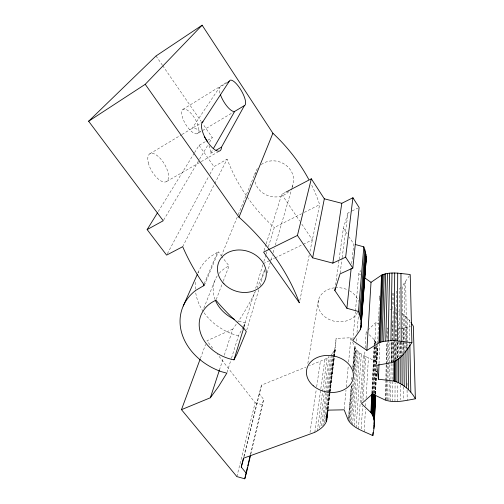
<?xml version="1.0" encoding="UTF-8"?>
<svg xmlns="http://www.w3.org/2000/svg" width="504" height="504" viewBox="0 0 504 504"><rect width="100%" height="100%" fill="white"/><g stroke="black" fill="none" stroke-linecap="round" stroke-linejoin="round"><path stroke-width="0.38" stroke-dasharray="2.52 1.89" d="M398.5 356.914L398.551 320.96M397.656 357.947L397.7 342.374M397.599 401.505L397.65 383.576M397.725 357.853L397.763 342.266M397.013 358.596L397.083 342.203M396.087 360.543L396.194 341.838M396.201 341.057L396.27 329.37M396.32 320.015L396.49 291.18L395.249 291.942M394.953 401.543L395.092 382.643M395.262 359.806L395.394 341.699M395.401 340.912L395.483 329.099L397.801 329.011M395.76 358.911L395.873 341.75M395.879 340.969L396.075 310.546L395.155 310.262M393.996 360.744L394.185 341.265M394.682 359.787L394.897 341.441M395.01 327.411L395.142 305.204M392.616 401.455L393.044 363.686M393.057 362.899L393.296 341.655M393.466 361.929L393.681 341.643M392.477 362.319L393.12 310.829M393.196 304.586L393.341 292.881L392.326 293.246M391.325 361.916L391.614 341.63M391.854 325.244L391.91 321.338M391.753 362.571L392.32 321.218M392.49 308.731L392.711 293.126M390.606 401.272L391.154 364.316M391.167 363.529L391.488 341.51M388.918 400.245L389.252 381.389M389.264 380.602L389.964 341.309M387.551 399.974L388.741 341.076M386.499 399.704L387.311 362.817M387.324 362.029L387.759 342.411M385.321 400.1L385.774 381.276M385.793 380.489L386.171 364.801M386.19 364.02L386.713 342.059M386.826 337.352L387.053 327.94L387.425 328.085L387.116 341.422M385.749 400.258L386.184 381.434M386.203 380.646L386.568 364.959M386.587 364.171L387.097 342.203M379.021 363.56L379.777 343.199M375.543 393.781L376.482 371.039M376.771 363.976L377.364 350.015L376.809 345.152M375.556 393.844L376.494 371.146M376.784 364.102L377.609 344.27M377.641 343.489L377.994 334.914M378.025 334.133L378.636 319.322M378.668 318.541L379.247 304.504M379.411 300.604L379.6 295.924L379.859 298.185M373.294 424.696L373.395 422.346M374.636 393.397L376.664 345.41M375.033 393.769L376.123 368.04M376.286 364.14L377.042 346.21M375.373 394.09L376.242 371.101M376.608 364.411L377.288 348.006M374.113 392.761L376.179 345.624M373.01 392.956L375.127 346.714M375.272 343.577L375.379 341.227L374.63 340.061L366.194 331.708L367.321 330.624M373.54 393.126L375.719 344.484M375.757 343.696L375.379 341.227M371.864 392.988L374.069 346.828M374.107 346.046L374.409 339.791M372.109 393.277L374.333 346.317M374.365 345.536L374.63 340.061M372.481 394.008L374.667 346.802M374.825 343.734L375.814 322.529L378.624 323.877M364.165 431.745L365.463 409.185M365.639 406.073L365.904 401.404M366.087 398.292L368.405 357.84M361.217 428.803L362.634 406.048M362.981 400.554L365.728 356.618L359.61 352.926L355.427 348.982L350.891 337.774L336.136 338.386L327.392 410.143M361.595 402.885L364.928 351.263M365.129 348.132L366.194 331.708M358.439 428.986L363.371 355.37M356.114 427.613L361.33 354.136M328.079 408.933L335.418 348.182L336.136 338.386M354.218 425.496L359.61 352.926M352.516 425.017L358.174 351.779M351.194 423.87L357.015 350.734M350.28 421.275L353.569 380.866M354.142 373.874L356.101 349.782M349.385 421.955L352.567 383.506M353.606 370.95L355.427 348.982M353.833 370.938L356.032 344.276M356.29 341.145L356.549 338.008M357.002 332.52L358.489 314.49M348.566 419.926L351.483 385.453M352.012 379.178L352.145 377.616M352.939 368.21L354.659 347.836M349.051 418.887L351.943 384.388M353.254 368.707L354.961 348.321M348.478 417.929L351.212 385.818M351.748 379.55L352.145 374.85M352.813 367.019L354.482 347.432M352.869 339.891L355.37 311.837M355.44 311.056L358.779 273.653L360.814 270.503M344.238 409.046L345.99 390.247M346.286 387.116L348.333 365.186M348.623 362.055L350.891 337.774M351.679 263.649L353.776 244.081L349.203 237.05M327.707 409.046L329.603 393.448M329.698 392.666L333.963 357.569M334.058 356.788L335.418 348.182M327.915 409.109L335.185 349.083M325.313 421.124L325.697 417.999M326.082 414.874L326.371 412.53M326.756 409.406L333.194 357.071M333.289 356.29L333.869 351.603L334.908 349.77M327.335 409.147L334.486 350.608M324.293 423.095L333.043 352.718L333.869 351.603M322.9 425.93L326.995 393.422M327.096 392.647L331.972 353.947L333.043 352.718M321.602 425.748L325.773 393.214M325.874 392.44L330.441 356.807M319.681 427.934L329.017 356.611L324.866 359.377L309.5 365.627M340.143 273.13L342.059 258.47M342.159 257.702L347.999 212.959L351.471 211.252M317.318 430.914L322.522 392.131M322.623 391.356L327.096 357.998M335.588 285.05L339.003 260.089M339.11 259.308L343.388 228.104L347.999 212.959M377.257 352.214L376.016 361.318L365.728 356.618M314.798 432.337L324.866 359.377M309.992 432.608L316.216 389.913M316.669 386.807L320.399 361.192M307.837 363.453L318.566 299.685M299.83 300.485L309.349 254.426M309.985 251.357L319.656 204.624A166.994 139.154 28.8 0 0 311.226 184.218M250.494 454.343L263.617 399.389L259.195 393.656L261.519 385.119L305.865 367.101M250.772 454.224L263.617 399.389M243.848 456.498L259.195 393.656M244.087 456.611L261.519 385.119M236.861 476.595L255.131 402.753L217.533 354.406M267.208 272.954L270.724 260.902M270.944 260.152L272.261 255.635M273.137 252.617L274.453 248.1M275.335 245.089L291.81 188.616M292.03 187.866L292.685 185.604M246.733 330.063L259.075 288.805M259.976 285.806L264.688 270.049M243.747 327.115L254.507 292.043M255.648 288.313L262.975 264.436M263.882 261.481L265.917 254.841M266.144 254.098L266.824 251.887M268.405 246.721L274.296 227.537L301.512 213.791M243.955 327.272L245.316 322.831A36.206 29.805 17.9 0 1 236.918 320.431M227.052 372.406L231.26 358.924M231.493 358.174L238.499 335.702L243.293 326.781M264.058 250.614L265.942 244.61M266.181 243.86L281.749 194.311L285.188 192.509M219.404 370.131L223.31 358.186M224.286 355.2L232.835 329.074L236.773 323.436M264.701 269.64L264.26 270.938A422.409 312.108 47.4 0 1 257.185 287.746M200.428 358.357L205.575 344.434M216.235 299.489L222.926 281.975M223.203 281.245L229.055 265.923L222.151 257.059M203.799 308.183L215.41 279.197M221.287 256.139L237.894 215.479M238.19 214.754L255.383 172.645M204.404 285.27L218.44 251.773L221.325 255.887M204.202 283.676L217.407 252.302L218.44 251.773M197.839 273.193L198.469 271.763M182.694 246.695L214.351 184.363M214.704 183.664L227.153 159.151A200.806 186.543 -19.7 0 0 274.296 227.537M243.627 326.126L245.316 322.831M167.353 253.739L208.41 176.999M209.891 174.233L213.954 166.629L227.153 159.151M208.99 145.536A16.676 6.47 59.7 0 1 210.596 153.43L212.934 149.36M163.643 220.078L199.13 159.9M199.527 159.22L207.906 145.02M209.5 142.317L212.291 137.586L202.91 123.978M158.269 211.535L194.128 153.367M194.538 152.699L199.074 145.341L207.005 140.685M402.923 342.185L402.52 285.718L409.406 275.738M227.846 82.291L219.461 87.469L192.068 128.4A16.676 6.47 59.7 0 1 201.442 133.094M237.214 322.812L240.282 318.427A422.409 312.108 47.4 0 0 255.522 291.268M331.084 354.816L331.972 353.947M367.889 330.089L375.814 322.529M400.919 287.494L399.344 288.975L399.357 341.68M217.407 252.302L210.218 256.775A54.678 45.026 17.9 0 0 197.877 273.193M182.87 109.444L227.191 82.045M149.833 153.796L181.339 134.852M182.007 134.448L201.083 122.976M197.234 133.705A14.112 5.418 59 0 0 191.199 113.583A14.112 5.418 59 0 0 182.379 117.079A14.112 5.418 59 0 0 197.234 133.705L234.707 111.39M207.667 140.301L212.291 137.586M210.596 153.43L214.691 151.074M166.742 181.415L200.548 161.973M201.228 161.589L218.805 151.477M304.303 212.379L319.656 204.624M352.164 210.911L357.72 208.183M263.201 263.693L268.821 260.965M269.52 260.625L274.441 258.243M275.14 257.903L302.532 244.61M303.238 244.27L312.367 239.841L300.119 221.628M232.835 329.074L206.93 340.767L213.192 348.825M400.378 328.766L410.489 326.775M398.444 328.954L399.735 328.829M391.677 328.929L392.849 329.017M390.014 309.639L392.994 309.941M238.499 335.702L233.245 334.291A54.678 45.026 17.9 0 1 203.654 312.197M255.131 402.753L262.149 404.674M398.563 311.579L400.088 312.379M401.77 313.4L407.408 317.955L410.155 321.243M358.779 273.653L360.612 274.951M199.074 145.341L213.954 166.629M156.019 55.957L162.275 65.029M162.723 65.677L201.127 121.388M281.749 194.311L299.678 220.979M343.388 228.104L347.539 234.499M375.826 342.128L376.286 343.268M409.355 320.015L409.784 341.158M409.802 341.939L409.846 344.289M407.408 317.955L407.818 342.941M407.831 343.722L407.887 346.846M405.707 281.289L406.564 342.172M406.577 342.953L406.671 349.978M406.211 327.688L406.501 348.762M406.98 383.103L407.011 385.44M407.075 390.127L407.213 400.271M405.468 316.172L405.777 340.578M405.783 341.365L405.884 349.24M404.132 283.658L404.857 352.523M403.578 314.654L403.824 342.147M403.83 342.934L403.906 351.578M403.187 328.337L403.376 352.523M403.641 386.851L403.748 400.119M402.929 342.966L403.011 354.734M401.921 342.405L401.978 354.167M401.115 341.699L401.165 355.055M400.403 342.021L400.434 356.063M400.504 384.917L400.535 399.735M400.138 342.115L400.163 356.208M399.357 342.468L399.357 358.199M357.563 312.329A20.689 17.023 8.6 0 1 322.623 314.779A20.689 17.023 8.6 0 1 334.473 287.797M335.248 287.721A20.689 17.023 8.6 0 1 347.445 289.743M349.493 290.77A20.689 17.023 8.6 0 1 358.527 301.373M219.92 93.145A14.477 4.801 59.6 0 1 219.461 87.469M261.267 164.562A19.744 17.861 19.1 0 1 286.31 165.488A19.744 17.861 19.1 0 1 291.344 188.42M288.943 191.501A19.744 17.861 19.1 0 1 269.476 196.151A19.744 17.861 19.1 0 1 255.081 181.925M254.816 174.907A19.744 17.861 19.1 0 1 257.481 168.462M215.038 299.477A36.206 29.805 17.9 0 1 218.213 274.522M219.146 273.363A36.206 29.805 17.9 0 1 229.055 265.923M203.213 311.548A54.678 45.026 17.9 0 1 195.476 290.682M195.363 289.183A54.678 45.026 17.9 0 1 195.817 280.652M148.302 162.773A16.197 7.245 59 0 0 165.942 181.837A16.197 7.245 59 0 0 160.272 158.432A16.197 7.245 59 0 0 148.302 162.773"/><path stroke-width="0.76" d="M200.157 359.087L181.472 409.658L236.861 476.595L244.755 478.8L246.311 473.269L241.258 467.095L243.716 458.13L314.798 432.337C319.58 429.635 325.036 426.208 326.668 420.62L327.392 410.143L344.163 409.828L348.277 420.279C353.726 428.665 364.449 431.411 372.828 435.645C374.056 428.23 376.11 419.057 370.931 412.549L361.544 403.673L372.481 394.008L385.321 400.1C395.098 403.276 405.619 400.529 415.365 398.796C411.566 391.822 405.607 386.159 398.462 382.706L398.5 358.476M398.462 382.706L396.919 382.013L397.013 359.377M397.694 273.143L410.224 274.51L411.881 342.676L397.461 340.924L397.694 273.143C392.276 272.809 386.562 272.91 381.528 275.165L371.02 282.328L366.862 350.368L352.8 340.673L360.026 330.164L361.015 327.165L366.251 258.256L365.513 252.069L363.819 246.847L355.213 244.478M396.919 382.013L395.615 381.528L395.753 360.467M395.615 381.528L393.8 381.005L393.996 360.744M394.563 381.2L394.733 360.933M397.461 340.924L394.027 340.691L394.708 272.985M366.862 350.368L379.613 342.5L383.695 341.365L390.921 340.654L391.999 273.004M388.162 340.799L389.598 273.181M385.743 341.044L387.494 273.445M383.695 341.365L385.711 273.779M381.982 341.75L384.218 274.157M380.633 342.128L383.04 274.529M379.613 342.5L382.152 274.882M393.8 381.005L378.441 379.229L378.989 364.348M378.895 342.796L381.528 275.165M374.214 425.943L375.474 395.35M374.327 423.587L375.493 395.407M372.828 435.645L372.96 432.52M373.552 417.791L374.566 394.185M373.949 419.498L375.001 394.55M373.848 428.482L373.981 425.338M374.233 421.432L375.341 394.871M373.08 416.329L374.044 394.33M372.04 414.118L372.979 393.737M372.55 415.094L373.502 393.908M370.931 412.549L371.826 393.769M371.183 412.845L372.072 394.059M371.561 413.368L372.475 393.788M361.211 325.723L360.959 319.763L358.451 311.478L363.819 246.847M366.251 258.256L361.015 327.165M360.473 329.2L360.713 326.082M363.617 287.929L363.737 286.373M364.625 274.686L364.745 273.13M365.161 267.681L365.274 266.125M360.757 328.312L360.933 325.981M361.11 323.644L366.194 256.435M360.423 317.237L365.513 252.069M360.959 319.763L365.967 254.369M359.61 314.471L364.814 249.556M221.508 147.137L221.395 148.321A16.802 6.262 59.9 0 1 209.179 144.119A16.802 6.262 59.9 0 1 201.947 123.083L229.131 81.497A14.572 4.637 59.8 0 1 240.446 89.183A14.572 4.637 59.8 0 1 244.371 105.632L221.508 147.137L216.052 150.287M358.451 311.478L346.891 308.253L334.839 290.506L340.043 273.905L352.831 268.078L359.106 207.503L352.926 197.751L341.8 203.301L324.324 198.803L311.327 178.807L285.875 192.144M346.891 308.253L351.175 268.342M326.857 416.065L327.046 414.509M327.329 412.165L327.518 410.609M326.403 421.583L326.686 419.246M326.876 417.684L327.726 410.672M326.573 421.054L327.984 409.714M352.831 268.078L345.637 257.172L352.926 197.751M334.839 290.506L335.16 288.168M311.327 178.807L297.436 235.444L312.644 257.834L332.829 263.126L341.8 203.301M312.644 257.834L324.324 198.803M365.765 262.193L365.999 261.135M244.755 478.8L247.445 467.334M247.804 465.809L249.953 456.637M246.311 473.269L250.595 454.986M241.258 467.095L243.476 458.01M233.976 359.843L237.101 353.827L246.286 331.563L243.52 327.858A258.369 230.278 -7.5 0 1 219.196 304.038L215.958 300.22A38.947 31.046 18 0 0 200.397 332.539A38.947 31.046 18 0 0 233.976 359.843L243.728 328.01M181.472 409.658L210.37 397.757L219.404 370.131M297.436 235.444L263.586 252.12L299.351 302.784A206.898 156.794 27 0 0 270.503 251.036L264.883 243.968A206.898 156.794 27 0 0 238.997 217.211L272.891 133.232L202.123 25.2L156.019 55.957L88.635 121.225L163.239 220.752L147.143 229.591L166.61 255.118L182.694 246.695A258.369 230.278 -7.5 0 0 203.458 283.96L204.404 285.27L195.64 290.436A58.817 46.904 18 0 0 221.187 371.624L226.819 373.155L218.547 386.524L210.37 397.757M203.301 285.818L203.899 284.388M183.236 306.016L197.203 274.617M213.318 148.686L234.707 111.39L244.371 105.632M147.143 229.591L157.45 212.871M411.881 342.676C406.52 350.4 400.894 359.743 391.312 362.697L376.74 365.324L378.441 379.229M88.635 121.225L145.234 84.307L202.123 25.2M227.846 82.291L229.131 81.497M201.732 122.592L203.018 121.817M332.829 263.126L345.637 257.172M390.921 340.654L394.027 340.691M364.896 277.988L371.02 282.328M145.234 84.307L238.997 217.211M410.949 322.472L413.337 326.17L415.365 398.796M409.865 345.07L410.817 392.062M407.9 347.628L408.593 389.794M405.903 350.816L406.369 387.822M403.924 353.934L404.208 386.14M401.984 354.948L402.135 384.741M400.951 273.496L401.209 341.378M400.163 356.989L400.214 383.601M234.707 111.39A14.477 4.801 59.6 0 1 220.406 94.645M272.891 133.232A166.994 139.154 28.8 0 1 308.719 179.367M204.259 136.653A16.676 6.47 59.7 0 1 207.396 141.92M234.24 319.259A36.206 29.805 17.9 0 1 215.303 300.151M313.23 385.762A23.656 18.346 10.1 0 0 352.611 380.375A23.656 18.346 10.1 0 0 323.952 355.666A23.656 18.346 10.1 0 0 313.23 385.762M223.971 283.84A24.835 20.771 19.3 0 0 265.23 279.726A24.835 20.771 19.3 0 0 236.483 250.104A24.835 20.771 19.3 0 0 223.971 283.84"/></g></svg>
